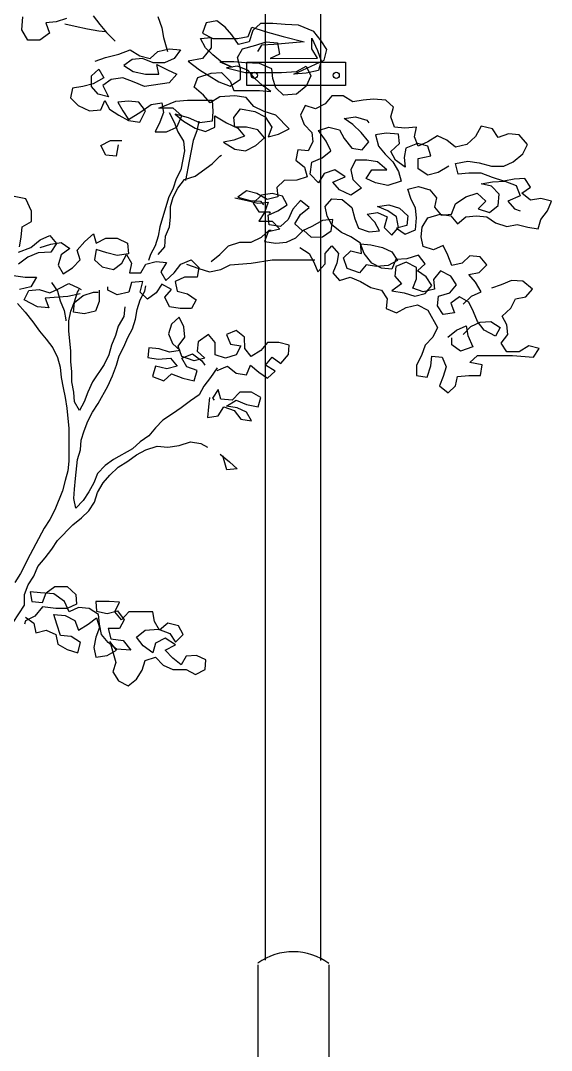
# Model space of a CAD drawing. Header units: inches. Extents: x 295786 to 300745, y 68261 to 70432.
# Drawn here: x 296346.9 to 296381, y 70257.5 to 70323.5 of the extents above; entities that cross this region are included whole.
import ezdxf

# ---------------------------------------------------------------- set-up
doc = ezdxf.new("R2010")
doc.units = ezdxf.units.IN
doc.header["$MEASUREMENT"] = 0
for name, color, linetype in [('new line', 2, 'Continuous'), ('POLE', 3, 'Continuous'), ('Tree', 102, 'Continuous')]:
    doc.layers.add(name, color=color, linetype=linetype)

# ---------------------------------------------------------------- blocks, each defined once
blk = doc.blocks.new('SINGLE POST')
at = {"layer": 'POLE', "color": 9}
for p, q in [((118122.677, 38147.414, 6.686), (118122.677, 38225.147, 6.686)), ((118126.218, 38147.405, 6.686), (118126.218, 38225.138, 6.686)), ((118122.677, 38162.408, 6.686), (118122.683, 38162.408, 6.686)), ((118126.176, 38162.408, 6.686), (118126.218, 38162.408, 6.686)), ((118122.184, 38147.251), (118122.206, 38147.251)), ((118126.727, 38147.251), (118126.751, 38147.251)), ((118122.178, 38147.124, 6.686), (118122.178, 38084.906, 6.686)), ((118126.746, 38147.124, 6.686), (118126.746, 38084.906, 6.686))]:
    blk.add_line(p, q, dxfattribs=at)
at = {"layer": 'POLE', "color": 9, "elevation": 6.686}
blk.add_lwpolyline([(118121.483, 38205.049), (118127.817, 38205.049), (118127.817, 38203.543), (118121.483, 38203.543)], close=True, dxfattribs=at)
at = {"layer": 'POLE', "color": 9}
for centre in [(118121.962, 38204.2, 6.686), (118127.215, 38204.2, 6.686)]:
    blk.add_circle(centre, 0.197, dxfattribs=at)
blk.add_arc((118124.445, 38144.106), 3.86, 53.31208, 125.85781, dxfattribs=at)
blk = doc.blocks.new('T2')
at = {"layer": 'Tree'}
for p, q in [((-30.06, 232.45), (-30.5, 231.16)), ((-22.7, 232.54), (-23.46, 231.55)), ((-14.58, 230.94), (-14.68, 232.43)), ((-47.83, 230.77), (-46.09, 231.47)), ((-46.09, 231.47), (-44.58, 231.57)), ((-44.58, 231.57), (-43.17, 231.66)), ((-43.17, 231.66), (-41.76, 231.66)), ((-40.78, 231.26), (-42.3, 230.77)), ((-41.76, 231.66), (-40.89, 230.87)), ((-40.35, 230.17), (-40.78, 231.26)), ((-38.51, 230.37), (-37.75, 231.26)), ((-37.75, 231.26), (-36.78, 231.96)), ((-36.78, 231.96), (-35.59, 231.76)), ((-35.59, 231.76), (-35.15, 230.56)), ((-30.5, 231.16), (-30.71, 230.06)), ((-23.46, 231.55), (-24.22, 230.65)), ((-20.64, 231.35), (-22.05, 231.05)), ((-19.45, 231.64), (-20.64, 231.35)), ((-19.66, 232.24), (-18.47, 231.84)), ((-18.47, 231.84), (-17.28, 231.74)), ((-17.28, 231.74), (-17.72, 230.55)), ((-48.69, 229.68), (-47.83, 230.77)), ((-47.61, 229.98), (-48.26, 228.59)), ((-47.61, 228.79), (-47.61, 229.98)), ((-44.36, 230.18), (-46.74, 229.58)), ((-42.3, 230.77), (-44.36, 230.18)), ((-40.89, 230.87), (-40.46, 229.58)), ((-39.16, 229.97), (-40.35, 230.17)), ((-39.27, 229.28), (-38.51, 230.37)), ((-36.35, 229.97), (-39.16, 229.97)), ((-35.15, 230.56), (-36.35, 229.97)), ((-34.94, 229.97), (-36.13, 230.07)), ((-36.13, 230.07), (-36.13, 228.88)), ((-35.48, 228.88), (-34.94, 229.97)), ((-30.71, 230.06), (-31.15, 228.48)), ((-24.22, 230.65), (-25.08, 229.76)), ((-23.35, 230.85), (-24.11, 230.75)), ((-22.05, 231.05), (-23.35, 230.85)), ((-17.72, 230.55), (-16.63, 229.75)), ((-15.23, 229.75), (-14.58, 230.94)), ((-49.34, 228.69), (-48.69, 229.68)), ((-48.26, 227.7), (-47.61, 228.79)), ((-46.74, 229.58), (-44.58, 229.38)), ((-44.58, 229.38), (-43.28, 229.28)), ((-43.71, 229.48), (-43.93, 228.19)), ((-42.41, 229.58), (-43.71, 229.48)), ((-43.28, 229.28), (-41.87, 229.18)), ((-41.22, 229.18), (-42.41, 229.58)), ((-41.87, 229.18), (-41.44, 228.48)), ((-39.7, 228.78), (-41.22, 229.18)), ((-40.46, 229.58), (-39.27, 229.28)), ((-39.16, 227.79), (-39.7, 228.78)), ((-36.35, 228.08), (-35.48, 228.88)), ((-36.13, 228.88), (-35.16, 227.69)), ((-31.37, 228.77), (-32.66, 228.68)), ((-30.07, 228.48), (-31.37, 228.77)), ((-25.08, 229.76), (-25.19, 229.66)), ((-16.63, 229.75), (-15.23, 229.75)), ((-49.02, 227.5), (-49.34, 228.69)), ((-48.26, 228.59), (-48.69, 227.4)), ((-42.85, 227.69), (-48.26, 227.7)), ((-43.93, 228.19), (-42.85, 227.69)), ((-39.49, 226.5), (-39.16, 227.79)), ((-37.43, 227.19), (-36.35, 228.08)), ((-35.16, 227.69), (-33.53, 227.39)), ((-32.66, 228.68), (-31.91, 227.68)), ((-31.91, 227.68), (-30.83, 227.19)), ((-29.2, 227.68), (-30.07, 228.48)), ((-29.53, 227.18), (-28.33, 227.68)), ((-28.01, 227.98), (-29.2, 227.68)), ((-28.33, 227.68), (-27.14, 227.58)), ((-26.92, 228.67), (-28.01, 227.98)), ((-25.63, 228.17), (-26.92, 228.67)), ((-24.11, 227.78), (-25.63, 228.17)), ((-22.92, 227.38), (-24.11, 227.78)), ((-45.56, 225.91), (-49.02, 227.5)), ((-48.69, 227.4), (-48.37, 226.31)), ((-46.96, 226.8), (-47.51, 225.71)), ((-45.88, 226.21), (-46.96, 226.8)), ((-43.17, 225.41), (-43.06, 226.5)), ((-43.06, 226.5), (-41.66, 227.1)), ((-41.66, 227.1), (-40.03, 227.19)), ((-40.36, 226.3), (-39.16, 226.8)), ((-40.03, 227.19), (-38.73, 227.29)), ((-37.87, 226.6), (-40.03, 226.1)), ((-39.49, 225.31), (-39.49, 226.5)), ((-39.16, 226.8), (-37.87, 226.6)), ((-38.73, 227.29), (-37.11, 227.29)), ((-37.11, 227.29), (-38.52, 226.7)), ((-38.52, 226.7), (-37.43, 227.19)), ((-33.53, 227.39), (-34.83, 226.39)), ((-29.96, 226.99), (-31.15, 226.39)), ((-30.83, 227.19), (-29.53, 227.18)), ((-30.18, 225.89), (-29.96, 226.99)), ((-26.17, 226.88), (-27.25, 226.19)), ((-27.14, 227.58), (-26.17, 226.88)), ((-23.35, 226.48), (-23.9, 225.49)), ((-22.49, 225.69), (-23.35, 226.48)), ((-48.37, 226.31), (-46.96, 226.01)), ((-47.51, 225.71), (-46.96, 224.52)), ((-46.96, 226.01), (-45.56, 225.91)), ((-44.15, 226.1), (-45.88, 226.21)), ((-40.03, 226.1), (-44.15, 226.1)), ((-43.5, 224.32), (-43.17, 225.41)), ((-41.98, 224.61), (-41.12, 225.41)), ((-41.12, 225.41), (-40.36, 226.3)), ((-38.3, 224.51), (-39.49, 225.31)), ((-37.32, 226.1), (-38.3, 225.11)), ((-36.13, 226), (-37.32, 226.1)), ((-34.83, 226.39), (-37, 225.01)), ((-34.62, 225.5), (-36.13, 226)), ((-34.19, 224.41), (-34.62, 225.5)), ((-31.15, 226.39), (-32.23, 225.9)), ((-32.23, 225.9), (-31.37, 224.9)), ((-28.66, 225.89), (-30.18, 225.89)), ((-27.25, 226.19), (-28.66, 225.89)), ((-27.36, 225), (-26.06, 225.49)), ((-26.06, 225.49), (-24.76, 225.29)), ((-24.76, 225.29), (-23.79, 224.6)), ((-23.9, 225.49), (-22.7, 224.8)), ((-22.49, 224.5), (-22.49, 225.69)), ((-46.96, 224.52), (-45.88, 223.62)), ((-44.37, 223.52), (-43.5, 224.32)), ((-42.96, 223.92), (-41.98, 224.61)), ((-38.3, 225.11), (-38.73, 224.02)), ((-37, 225.01), (-38.3, 224.51)), ((-35.27, 223.52), (-34.19, 224.41)), ((-31.37, 224.9), (-28.55, 224.5)), ((-28.55, 224.5), (-27.36, 225)), ((-23.79, 224.6), (-24.44, 223.31)), ((-23.25, 223.61), (-22.49, 224.5)), ((-22.7, 224.8), (-21.51, 224.5)), ((-21.51, 224.5), (-20.32, 224.3)), ((-20.32, 224.3), (-20.11, 223.21)), ((-56.93, 222.14), (-56.06, 222.94)), ((-56.06, 222.94), (-54.66, 223.04)), ((-54.66, 223.04), (-53.46, 222.94)), ((-53.46, 222.94), (-52.27, 222.74)), ((-52.27, 222.74), (-51.19, 223.43)), ((-51.19, 223.43), (-49.89, 223.43)), ((-49.89, 223.43), (-49.13, 222.53)), ((-45.88, 223.62), (-44.37, 223.52)), ((-41.66, 224.02), (-42.96, 223.92)), ((-38.73, 224.02), (-41.66, 224.02)), ((-41.01, 222.23), (-40.14, 223.22)), ((-40.14, 223.22), (-38.84, 223.42)), ((-38.84, 223.42), (-37.11, 223.32)), ((-37.11, 223.32), (-36.03, 222.62)), ((-36.24, 222.92), (-36.35, 221.63)), ((-33.43, 222.92), (-36.24, 222.92)), ((-36.03, 222.62), (-35.27, 223.52)), ((-32.13, 222.82), (-33.43, 222.92)), ((-24.01, 222.91), (-24.55, 221.92)), ((-24.44, 223.31), (-23.25, 223.61)), ((-23.57, 221.82), (-24.01, 222.91)), ((-20.11, 223.21), (-20.97, 222.31)), ((-56.61, 221.05), (-56.93, 222.14)), ((-49.13, 222.53), (-48.05, 221.94)), ((-48.05, 221.94), (-46.86, 222.33)), ((-46.86, 222.33), (-46.32, 221.24)), ((-42.2, 221.64), (-41.01, 222.23)), ((-39.49, 221.93), (-41.12, 221.63)), ((-38.74, 220.94), (-39.49, 221.93)), ((-32.78, 221.13), (-31.81, 222.02)), ((-30.18, 222.02), (-32.13, 222.82)), ((-31.81, 222.02), (-30.18, 222.02)), ((-30.5, 222.62), (-30.72, 221.53)), ((-29.31, 222.42), (-30.5, 222.62)), ((-28.12, 221.62), (-29.31, 222.42)), ((-28.66, 221.72), (-27.91, 222.72)), ((-27.91, 222.72), (-26.71, 222.81)), ((-26.71, 222.81), (-25.52, 222.71)), ((-25.52, 222.71), (-26.07, 221.72)), ((-24.55, 221.92), (-25.63, 221.22)), ((-22.27, 221.72), (-23.57, 221.82)), ((-20.97, 222.31), (-22.27, 221.72)), ((-57.04, 219.86), (-56.61, 221.05)), ((-53.9, 220.65), (-54.12, 220.35)), ((-52.6, 221.05), (-53.9, 220.65)), ((-51.3, 220.85), (-52.6, 221.05)), ((-52.28, 220.15), (-51.3, 220.85)), ((-46.32, 221.24), (-46.75, 220.15)), ((-45.02, 219.65), (-43.5, 221.24)), ((-43.5, 221.24), (-42.2, 221.64)), ((-42.31, 221.04), (-43.07, 219.85)), ((-41.12, 221.63), (-42.31, 221.04)), ((-38.85, 219.85), (-38.74, 220.94)), ((-36.57, 221.13), (-37.87, 220.34)), ((-36.57, 219.84), (-36.57, 221.13)), ((-36.35, 221.63), (-36.25, 220.54)), ((-34.84, 220.34), (-33.54, 220.93)), ((-33.54, 220.93), (-32.02, 221.33)), ((-32.02, 221.33), (-33, 220.54)), ((-32.24, 219.84), (-32.78, 221.13)), ((-31.37, 221.53), (-31.91, 220.44)), ((-30.72, 221.53), (-30.29, 220.43)), ((-28.02, 220.43), (-28.66, 221.72)), ((-26.72, 220.73), (-28.12, 221.62)), ((-26.72, 220.63), (-28.02, 220.43)), ((-26.07, 221.72), (-26.72, 220.73)), ((-25.63, 221.22), (-26.72, 220.63)), ((-68.85, 218.68), (-68.2, 219.67)), ((-68.2, 219.67), (-66.9, 219.97)), ((-66.9, 219.97), (-66.25, 218.78)), ((-59.32, 218.77), (-59.53, 219.86)), ((-59.53, 219.86), (-58.23, 219.76)), ((-58.23, 219.76), (-57.04, 219.86)), ((-53.25, 219.26), (-52.28, 220.15)), ((-50.76, 219.56), (-51.3, 218.57)), ((-49.57, 219.85), (-50.76, 219.56)), ((-48.38, 219.46), (-49.57, 219.85)), ((-49.25, 218.27), (-48.38, 219.46)), ((-46.75, 220.15), (-47.62, 219.26)), ((-43.83, 219.06), (-45.02, 219.65)), ((-43.07, 219.85), (-42.64, 218.76)), ((-42.21, 218.66), (-41.45, 219.55)), ((-41.45, 219.55), (-40.15, 219.85)), ((-40.15, 219.85), (-38.85, 219.85)), ((-39.17, 219.75), (-39.93, 218.85)), ((-37.87, 220.34), (-39.17, 219.75)), ((-35.49, 219.35), (-36.57, 219.84)), ((-36.25, 220.54), (-34.84, 220.34)), ((-34.3, 219.74), (-35.49, 219.35)), ((-34.73, 220.54), (-34.52, 219.44)), ((-34.52, 219.44), (-34.08, 218.35)), ((-33, 220.54), (-34.3, 219.74)), ((-31.91, 220.44), (-32.35, 219.34)), ((-31.05, 219.34), (-32.24, 219.84)), ((-30.29, 220.43), (-29.75, 219.34)), ((-72.21, 217.89), (-71.23, 218.98)), ((-71.23, 218.98), (-70.04, 219.08)), ((-70.04, 219.08), (-68.85, 218.68)), ((-66.25, 218.78), (-65.27, 217.88)), ((-63.98, 217.58), (-63, 218.38)), ((-63, 218.38), (-61.92, 218.87)), ((-61.92, 218.87), (-60.83, 218.18)), ((-59.75, 217.68), (-59.32, 218.77)), ((-57.59, 217.98), (-57.48, 219.07)), ((-57.48, 219.07), (-56.07, 219.17)), ((-56.07, 219.17), (-54.88, 218.97)), ((-54.88, 218.97), (-55.2, 217.68)), ((-54.12, 218.17), (-53.25, 219.26)), ((-51.3, 218.57), (-52.17, 217.47)), ((-49.79, 217.17), (-49.25, 218.27)), ((-47.62, 219.26), (-47.73, 218.17)), ((-42.64, 218.76), (-43.83, 219.06)), ((-41.23, 217.76), (-42.21, 218.66)), ((-39.93, 218.85), (-38.74, 218.36)), ((-38.74, 218.36), (-37.55, 218.16)), ((-34.08, 218.35), (-33.65, 215.97)), ((-33, 218.25), (-33.11, 217.16)), ((-32.35, 219.34), (-33, 218.25)), ((-29.75, 219.34), (-31.05, 219.34)), ((-24.66, 218.34), (-25.96, 218.35)), ((-23.58, 217.75), (-24.66, 218.34)), ((-71.67, 216.8), (-72.21, 217.89)), ((-65.27, 217.88), (-63.98, 217.58)), ((-61.16, 216.59), (-60.83, 217.68)), ((-60.83, 218.18), (-59.75, 217.68)), ((-60.83, 217.68), (-59.64, 217.98)), ((-59.64, 217.98), (-58.34, 217.48)), ((-58.34, 217.48), (-58.13, 216.39)), ((-56.61, 217.08), (-57.59, 217.98)), ((-57.15, 216.09), (-56.61, 217.08)), ((-55.2, 217.68), (-55.96, 216.78)), ((-53.36, 217.28), (-54.12, 218.17)), ((-52.17, 217.47), (-53.36, 217.28)), ((-48.81, 216.38), (-49.79, 217.17)), ((-47.73, 218.17), (-47.19, 217.17)), ((-47.19, 217.17), (-46, 217.27)), ((-46, 217.27), (-45.78, 216.08)), ((-40.04, 217.17), (-41.23, 217.76)), ((-38.85, 217.36), (-40.04, 217.17)), ((-37.55, 218.16), (-38.85, 217.36)), ((-33.11, 217.16), (-32.68, 214.98)), ((-25.53, 217.85), (-25.31, 216.56)), ((-24.12, 216.66), (-23.58, 217.75)), ((-70.58, 215.9), (-71.67, 216.8)), ((-69.5, 215.4), (-70.58, 215.9)), ((-65.38, 216), (-66.68, 215.8)), ((-63.98, 215.7), (-65.38, 216)), ((-59.75, 216.29), (-61.16, 216.59)), ((-59.75, 215.1), (-59.75, 216.29)), ((-58.13, 216.39), (-58.24, 215.3)), ((-58.24, 215.3), (-57.15, 216.09)), ((-56.83, 215.89), (-57.48, 214.8)), ((-55.96, 216.78), (-56.83, 215.89)), ((-56.18, 215), (-55.1, 215.89)), ((-55.1, 215.89), (-53.9, 216.09)), ((-53.9, 216.09), (-52.61, 216.08)), ((-52.61, 216.08), (-52.06, 214.99)), ((-47.62, 215.88), (-48.81, 216.38)), ((-47.41, 214.49), (-47.62, 215.88)), ((-45.78, 216.08), (-46.76, 215.29)), ((-37.12, 216.57), (-37.33, 216.67)), ((-36.25, 215.67), (-37.12, 216.57)), ((-33.65, 215.97), (-33.22, 213.79)), ((-25.31, 216.56), (-24.12, 216.66)), ((-68.09, 215.4), (-69.5, 215.4)), ((-66.68, 215.8), (-68.09, 215.4)), ((-64.3, 214.51), (-63.98, 215.7)), ((-63.22, 215.4), (-62.03, 214.7)), ((-62.03, 214.7), (-60.84, 214.4)), ((-60.84, 214.4), (-59.75, 215.1)), ((-57.48, 214.8), (-57.81, 213.71)), ((-54.45, 214.99), (-56.18, 215)), ((-53.8, 214), (-54.45, 214.99)), ((-52.06, 214.99), (-52.28, 213.9)), ((-51.42, 214.2), (-50.22, 214.99)), ((-50.22, 214.99), (-49.03, 214.59)), ((-46.76, 215.29), (-47.08, 214.19)), ((-34.3, 214.28), (-36.25, 215.67)), ((-32.68, 214.98), (-32.14, 213.98)), ((-72.54, 213.02), (-71.89, 214.02)), ((-71.89, 214.02), (-70.69, 213.92)), ((-69.61, 213.72), (-70.91, 213.22)), ((-70.69, 213.92), (-69.5, 213.72)), ((-68.2, 213.62), (-69.61, 213.72)), ((-69.5, 213.72), (-68.2, 214.11)), ((-68.2, 214.11), (-66.9, 214.61)), ((-66.9, 213.42), (-68.2, 213.62)), ((-66.9, 214.61), (-65.49, 214.61)), ((-65.49, 214.61), (-64.3, 214.51)), ((-57.81, 213.71), (-56.29, 213.21)), ((-54.88, 213.51), (-53.8, 214)), ((-52.28, 213.9), (-53.26, 212.91)), ((-50.01, 213.6), (-51.42, 214.2)), ((-50.77, 212.71), (-50.01, 213.6)), ((-49.03, 214.59), (-48.38, 213.5)), ((-48.38, 213.5), (-47.41, 214.49)), ((-47.08, 214.19), (-45.89, 213.8)), ((-45.89, 213.8), (-44.48, 213.79)), ((-44.48, 213.79), (-43.62, 213)), ((-33.11, 213.88), (-34.3, 214.28)), ((-32.36, 212.89), (-33.11, 213.88)), ((-32.14, 213.98), (-31.81, 212.89)), ((-71.56, 212.33), (-72.54, 213.02)), ((-70.91, 213.22), (-71.35, 212.03)), ((-68.96, 212.23), (-68.1, 213.12)), ((-68.1, 213.12), (-66.9, 213.42)), ((-61.06, 212.72), (-61.82, 211.82)), ((-59.76, 213.11), (-61.06, 212.72)), ((-58.56, 212.81), (-59.76, 213.11)), ((-58.89, 211.72), (-58.56, 212.81)), ((-56.29, 213.21), (-54.88, 213.51)), ((-53.26, 212.91), (-52.07, 212.11)), ((-52.07, 212.11), (-50.77, 212.71)), ((-43.62, 213), (-43.73, 211.91)), ((-41.35, 212.3), (-40.15, 212.6)), ((-40.15, 212.6), (-39.18, 211.9)), ((-31.82, 211.9), (-32.36, 212.89)), ((-31.81, 212.89), (-31.27, 211.8)), ((-74.92, 211.44), (-73.73, 211.73)), ((-74.49, 210.34), (-74.92, 211.44)), ((-73.73, 211.73), (-72.54, 211.53)), ((-72.54, 211.53), (-71.56, 212.33)), ((-71.35, 212.03), (-69.94, 211.43)), ((-69.94, 211.43), (-70.7, 210.54)), ((-68.86, 210.94), (-68.96, 212.23)), ((-66.47, 212.32), (-67.45, 211.43)), ((-67.45, 211.43), (-66.58, 210.54)), ((-65.17, 211.93), (-66.47, 212.32)), ((-63.98, 211.13), (-65.17, 211.93)), ((-61.82, 211.82), (-61.6, 210.73)), ((-59.43, 210.63), (-58.89, 211.72)), ((-51.09, 211.62), (-52.18, 210.72)), ((-49.9, 211.71), (-51.09, 211.62)), ((-49.14, 210.82), (-49.9, 211.71)), ((-47.3, 210.72), (-46.33, 211.51)), ((-46.33, 211.51), (-45.46, 210.52)), ((-44.81, 211.01), (-44.27, 212.01)), ((-44.27, 212.01), (-43.08, 212.3)), ((-43.73, 211.91), (-42.54, 211.61)), ((-43.08, 212.3), (-41.89, 212.1)), ((-41.45, 211.21), (-42.65, 211.31)), ((-42.65, 211.31), (-42.21, 210.12)), ((-42.54, 211.61), (-41.35, 212.3)), ((-41.78, 211.41), (-42.1, 211.01)), ((-41.89, 212.1), (-40.91, 211.21)), ((-40.59, 211.51), (-41.78, 211.41)), ((-40.91, 211.21), (-41.56, 210.22)), ((-40.26, 211.51), (-41.45, 211.21)), ((-39.18, 211.9), (-40.59, 211.51)), ((-38.85, 211.8), (-40.26, 211.51)), ((-31.49, 210.81), (-31.82, 211.9)), ((-31.27, 211.8), (-30.3, 208.52)), ((-15.68, 210.3), (-15.03, 211.68)), ((-15.03, 211.68), (-13.51, 211.98)), ((-73.73, 209.35), (-74.49, 210.34)), ((-70.7, 210.54), (-71.35, 210.34)), ((-67.88, 210.14), (-68.86, 210.94)), ((-66.58, 210.54), (-67.88, 210.14)), ((-63.55, 209.94), (-63.98, 211.13)), ((-61.6, 210.73), (-62.36, 209.84)), ((-59.54, 209.54), (-59.43, 210.63)), ((-57.59, 210.63), (-58.57, 209.74)), ((-56.4, 211.02), (-57.59, 210.63)), ((-57.27, 209.64), (-56.29, 210.33)), ((-55.1, 210.83), (-56.4, 211.02)), ((-56.29, 210.33), (-55.1, 210.83)), ((-55.1, 210.13), (-56.19, 209.63)), ((-53.91, 209.93), (-55.1, 210.13)), ((-52.18, 210.72), (-52.5, 209.43)), ((-49.36, 209.73), (-49.14, 210.82)), ((-46.33, 209.92), (-47.3, 210.72)), ((-45.46, 210.52), (-44.92, 209.33)), ((-43.73, 210.32), (-44.81, 211.01)), ((-42.65, 209.82), (-43.73, 210.32)), ((-41.56, 210.22), (-42.86, 210.22)), ((-42.86, 210.22), (-42.76, 210.02)), ((-42.21, 210.12), (-41.57, 209.13)), ((-31.49, 209.61), (-31.49, 210.81)), ((-15.68, 209.1), (-15.68, 210.3)), ((-73.41, 208.26), (-73.73, 209.35)), ((-68.53, 208.95), (-69.83, 208.55)), ((-67.56, 209.64), (-68.53, 208.95)), ((-66.37, 209.74), (-67.56, 209.64)), ((-65.17, 209.64), (-66.37, 209.74)), ((-64.2, 208.85), (-65.17, 209.64)), ((-63.44, 209.74), (-64.2, 208.85)), ((-62.36, 209.84), (-63.55, 209.94)), ((-62.25, 209.94), (-63.44, 209.74)), ((-60.84, 209.54), (-62.25, 209.94)), ((-60.19, 208.45), (-60.84, 209.54)), ((-59.44, 208.15), (-59.54, 209.54)), ((-58.57, 209.74), (-58.46, 208.64)), ((-57.49, 208.44), (-57.27, 209.64)), ((-56.19, 209.63), (-55.86, 208.44)), ((-55.32, 208.05), (-54.78, 209.04)), ((-54.78, 209.04), (-53.91, 209.93)), ((-52.5, 209.43), (-52.94, 208.34)), ((-49.8, 208.04), (-50.01, 209.33)), ((-50.01, 209.33), (-48.82, 209.23)), ((-49.9, 208.74), (-49.36, 209.73)), ((-48.82, 209.23), (-47.63, 208.54)), ((-46.55, 208.04), (-45.68, 208.83)), ((-45.68, 208.83), (-46.33, 209.92)), ((-44.92, 209.33), (-44.06, 208.53)), ((-43.08, 209.13), (-43.95, 208.23)), ((-41.57, 209.13), (-43.08, 209.13)), ((-42.76, 208.73), (-42.65, 209.82)), ((-31.39, 208.52), (-31.49, 209.61)), ((-14.6, 208.51), (-15.68, 209.1)), ((-72.22, 208.46), (-73.41, 208.26)), ((-71.02, 208.75), (-72.22, 208.46)), ((-69.83, 208.55), (-71.02, 208.75)), ((-60.09, 207.35), (-60.19, 208.45)), ((-58.25, 207.65), (-59.44, 208.15)), ((-58.46, 208.64), (-57.27, 208.34)), ((-57.27, 208.34), (-58.25, 207.65)), ((-56.73, 207.55), (-57.49, 208.44)), ((-55.86, 208.44), (-56.73, 207.55)), ((-54.13, 207.95), (-55.32, 208.05)), ((-52.94, 208.34), (-54.13, 207.95)), ((-52.07, 207.35), (-50.99, 207.84)), ((-50.99, 207.84), (-49.9, 208.74)), ((-48.82, 207.35), (-49.8, 208.04)), ((-47.63, 208.54), (-46.55, 208.04)), ((-46.66, 208.14), (-47.52, 207.34)), ((-45.79, 207.24), (-46.66, 208.14)), ((-44.06, 208.53), (-42.76, 208.73)), ((-43.95, 208.23), (-42.65, 207.94)), ((-42.76, 208.13), (-42.97, 208.13)), ((-41.89, 207.34), (-42.76, 208.13)), ((-42.65, 207.94), (-42.22, 206.84)), ((-30.95, 207.43), (-31.39, 208.52)), ((-30.3, 208.52), (-30.09, 207.43)), ((-22.72, 207.72), (-23.05, 206.63)), ((-21.75, 206.83), (-22.72, 207.72)), ((-14.49, 207.32), (-14.6, 208.51)), ((-60.3, 206.26), (-60.09, 207.35)), ((-53.16, 206.55), (-54.35, 206.46)), ((-53.59, 205.46), (-53.16, 206.55)), ((-53.27, 205.46), (-53.16, 206.65)), ((-53.16, 206.65), (-52.07, 207.35)), ((-47.52, 207.34), (-48.82, 207.35)), ((-44.71, 206.75), (-45.79, 207.24)), ((-43.52, 206.65), (-44.71, 206.75)), ((-42.22, 206.84), (-43.52, 206.65)), ((-40.7, 206.74), (-41.89, 207.34)), ((-39.4, 206.74), (-40.7, 206.74)), ((-38.1, 206.34), (-39.4, 206.74)), ((-30.85, 206.24), (-30.95, 207.43)), ((-30.09, 207.43), (-29.76, 206.34)), ((-26.62, 206.63), (-26.73, 205.44)), ((-25.43, 207.23), (-26.62, 206.63)), ((-24.13, 207.23), (-25.43, 207.23)), ((-23.05, 206.63), (-24.13, 207.23)), ((-20.88, 205.83), (-21.75, 206.83)), ((-19.04, 206.72), (-20.02, 206.03)), ((-17.85, 206.52), (-19.04, 206.72)), ((-17.74, 207.52), (-18.5, 206.62)), ((-18.5, 206.62), (-17.85, 205.63)), ((-16.66, 206.13), (-17.85, 206.52)), ((-16.66, 207.02), (-17.74, 207.52)), ((-15.58, 206.13), (-16.66, 207.02)), ((-14.28, 206.22), (-14.49, 207.32)), ((-63.12, 205.27), (-62.58, 206.36)), ((-62.58, 206.36), (-61.5, 205.87)), ((-61.5, 205.87), (-60.3, 206.26)), ((-56.73, 205.66), (-57.38, 204.67)), ((-55.65, 206.16), (-56.73, 205.66)), ((-54.35, 206.46), (-55.65, 206.16)), ((-54.46, 204.37), (-53.59, 205.46)), ((-52.07, 205.76), (-53.27, 205.46)), ((-51.21, 204.96), (-52.07, 205.76)), ((-49.91, 206.35), (-50.67, 205.46)), ((-50.67, 205.46), (-50.45, 204.37)), ((-49.15, 205.46), (-49.91, 206.35)), ((-49.15, 204.27), (-49.15, 205.46)), ((-47.31, 205.46), (-47.85, 204.47)), ((-46.23, 206.15), (-47.31, 205.46)), ((-37.13, 205.35), (-38.1, 206.34)), ((-36.15, 204.55), (-37.13, 205.35)), ((-30.09, 205.34), (-30.85, 206.24)), ((-29.76, 206.34), (-29.22, 205.34)), ((-29.22, 205.34), (-29.01, 204.65)), ((-26.51, 205.34), (-27.06, 204.35)), ((-26.73, 205.44), (-25.43, 205.24)), ((-25.97, 204.35), (-26.51, 205.34)), ((-25.43, 205.24), (-24.24, 205.54)), ((-24.24, 205.54), (-23.05, 205.93)), ((-23.05, 205.93), (-22.83, 204.74)), ((-21.21, 204.74), (-20.88, 205.83)), ((-20.02, 206.03), (-19.04, 205.33)), ((-19.04, 205.33), (-18.72, 204.14)), ((-17.85, 205.63), (-16.44, 205.53)), ((-16.44, 205.53), (-15.25, 205.03)), ((-14.17, 205.63), (-15.58, 206.13)), ((-67.56, 204.18), (-66.8, 205.08)), ((-66.7, 203.29), (-67.56, 204.18)), ((-66.8, 205.08), (-65.61, 205.18)), ((-65.61, 205.18), (-64.75, 204.38)), ((-64.75, 204.38), (-63.56, 204.08)), ((-63.56, 204.08), (-63.12, 205.27)), ((-60.52, 204.28), (-59.76, 205.27)), ((-59.66, 203.48), (-60.52, 204.28)), ((-59.76, 205.27), (-58.46, 204.87)), ((-59.55, 203.88), (-58.36, 204.47)), ((-58.46, 204.87), (-57.17, 204.77)), ((-58.36, 204.47), (-57.17, 203.98)), ((-57.38, 204.67), (-56.3, 204.08)), ((-57.17, 204.77), (-56.73, 203.68)), ((-55.54, 203.78), (-54.46, 204.37)), ((-55, 203.97), (-53.81, 204.17)), ((-53.81, 204.17), (-53.05, 203.28)), ((-51.64, 203.77), (-51.21, 204.96)), ((-50.45, 204.37), (-50.02, 203.28)), ((-48.29, 203.37), (-49.15, 204.27)), ((-47.85, 204.47), (-48.29, 203.37)), ((-43.09, 204.76), (-47.96, 204.76)), ((-40.7, 204.36), (-43.09, 204.76)), ((-38.32, 204.16), (-40.7, 204.36)), ((-37.24, 203.66), (-38.32, 204.16)), ((-33.88, 204.75), (-34.75, 203.86)), ((-33.34, 204.25), (-34.75, 203.76)), ((-32.69, 204.25), (-33.88, 204.75)), ((-31.93, 203.26), (-32.69, 204.25)), ((-29.87, 204.55), (-31.06, 204.45)), ((-31.06, 204.45), (-30.42, 203.36)), ((-28.68, 204.25), (-29.87, 204.55)), ((-28.14, 203.26), (-28.68, 204.25)), ((-27.06, 204.35), (-26.84, 203.26)), ((-25, 203.65), (-25.97, 204.35)), ((-22.83, 204.74), (-23.7, 203.95)), ((-20.34, 203.85), (-21.21, 204.74)), ((-18.72, 204.14), (-19.26, 203.15)), ((-15.25, 205.03), (-14.17, 204.24)), ((-65.51, 203.09), (-66.7, 203.29)), ((-66.27, 202.2), (-65.51, 203.09)), ((-63.45, 202.89), (-62.26, 203.48)), ((-62.26, 203.48), (-61.5, 202.49)), ((-60.63, 202.79), (-59.66, 203.48)), ((-59.55, 202.59), (-59.55, 203.88)), ((-57.17, 203.98), (-57.06, 202.88)), ((-56.73, 203.68), (-55.54, 203.78)), ((-56.3, 204.08), (-55, 203.97)), ((-53.05, 203.28), (-51.64, 203.77)), ((-50.02, 203.28), (-50.78, 202.38)), ((-35.94, 203.36), (-37.24, 203.66)), ((-34.75, 203.76), (-35.94, 203.36)), ((-34.75, 203.86), (-34.53, 202.77)), ((-30.96, 202.37), (-31.93, 203.26)), ((-30.42, 203.36), (-30.96, 202.37)), ((-26.84, 203.26), (-28.14, 203.26)), ((-23.7, 203.95), (-25, 203.65)), ((-19.26, 203.15), (-20.34, 203.85)), ((-72.76, 201.41), (-71.68, 202.3)), ((-71.68, 202.3), (-70.38, 202.4)), ((-70.38, 202.4), (-69.19, 201.9)), ((-69.19, 201.9), (-68.11, 201.5)), ((-66.92, 201.11), (-66.27, 202.2)), ((-64.1, 201.9), (-63.45, 202.89)), ((-63.34, 201), (-64.1, 201.9)), ((-61.5, 202.49), (-61.61, 201.4)), ((-61.28, 201.8), (-60.63, 202.79)), ((-60.53, 200.9), (-61.28, 201.8)), ((-59.12, 201.5), (-59.55, 202.59)), ((-57.06, 202.88), (-57.82, 201.99)), ((-57.82, 201.99), (-56.74, 201.2)), ((-53.16, 202.29), (-54.35, 201.59)), ((-51.97, 202.78), (-53.16, 202.29)), ((-50.78, 202.38), (-51.97, 202.78)), ((-34.53, 202.77), (-33.12, 202.77)), ((-33.12, 202.77), (-32.04, 202.27)), ((-32.04, 202.27), (-32.26, 201.18)), ((-31.61, 201.37), (-30.53, 201.97)), ((-30.53, 201.97), (-29.88, 200.98)), ((-28.04, 201.07), (-28.36, 202.26)), ((-28.36, 202.26), (-27.06, 202.16)), ((-27.06, 202.16), (-26.74, 201.07)), ((-19.91, 202.06), (-21, 201.56)), ((-18.83, 201.46), (-19.91, 202.06)), ((-17.96, 202.16), (-18.61, 201.16)), ((-14.93, 202.75), (-16.23, 202.75)), ((-16.23, 202.75), (-15.58, 201.66)), ((-13.63, 202.95), (-14.93, 202.75)), ((-72.01, 200.51), (-72.76, 201.41)), ((-65.83, 200.61), (-66.92, 201.11)), ((-62.04, 200.61), (-63.34, 201)), ((-61.61, 201.4), (-60.31, 201.1)), ((-59.34, 200.6), (-60.53, 200.9)), ((-60.31, 201.1), (-59.12, 201.5)), ((-58.14, 201), (-59.34, 200.6)), ((-56.74, 201.2), (-58.14, 201)), ((-55.54, 201.29), (-56.19, 200.3)), ((-54.35, 201.59), (-55.54, 201.29)), ((-33.45, 200.88), (-34.43, 200.19)), ((-32.26, 201.18), (-33.45, 200.88)), ((-30.85, 200.48), (-31.61, 201.37)), ((-29.88, 200.98), (-28.9, 200.28)), ((-28.9, 200.28), (-28.04, 201.07)), ((-28.58, 201.17), (-28.68, 201.77)), ((-28.04, 200.18), (-28.58, 201.17)), ((-26.74, 201.07), (-25.44, 200.77)), ((-25.44, 200.77), (-24.35, 201.27)), ((-24.35, 201.27), (-24.35, 201.67)), ((-23.38, 201.27), (-23.38, 199.98)), ((-22.73, 201.07), (-23.27, 201.07)), ((-21.54, 200.67), (-22.73, 201.07)), ((-20.56, 199.88), (-21.54, 200.67)), ((-21, 201.56), (-21.32, 201.37)), ((-21.21, 200.87), (-19.8, 200.57)), ((-20.89, 201.07), (-21.1, 201.37)), ((-20.56, 199.97), (-20.89, 201.07)), ((-18.61, 201.16), (-18.94, 200.07)), ((-17.75, 200.97), (-18.83, 201.46)), ((-16.55, 201.36), (-17.75, 200.97)), ((-15.36, 201.26), (-16.55, 201.36)), ((-15.58, 201.66), (-14.28, 201.36)), ((-14.82, 200.17), (-15.36, 201.26)), ((-70.82, 200.31), (-72.01, 200.51)), ((-70.28, 199.22), (-70.82, 200.31)), ((-66.05, 198.82), (-65.51, 199.91)), ((-64.86, 199.71), (-65.83, 200.61)), ((-65.51, 199.91), (-64.43, 200.51)), ((-64.43, 200.51), (-63.45, 199.81)), ((-63.45, 199.81), (-63.89, 198.72)), ((-62.59, 198.52), (-61.94, 199.51)), ((-61.94, 199.51), (-62.04, 200.61)), ((-59.66, 199.61), (-60.85, 199.02)), ((-58.36, 199.31), (-59.66, 199.61)), ((-56.19, 200.3), (-56.09, 199.21)), ((-34.43, 200.19), (-33.89, 199.19)), ((-31.39, 199.39), (-30.85, 200.48)), ((-27.71, 199.09), (-28.04, 200.18)), ((-23.38, 199.98), (-22.95, 198.88)), ((-20.13, 198.88), (-20.56, 199.97)), ((-20.46, 198.78), (-20.56, 199.88)), ((-19.8, 200.57), (-17.21, 200.37)), ((-18.94, 200.07), (-19.37, 198.98)), ((-17.21, 200.37), (-17.64, 199.28)), ((-16.34, 199.38), (-14.82, 200.17)), ((-14.07, 199.77), (-14.93, 198.78)), ((-69.3, 198.33), (-70.28, 199.22)), ((-69.84, 197.34), (-69.3, 198.33)), ((-66.49, 197.73), (-66.05, 198.82)), ((-63.89, 198.72), (-62.59, 198.52)), ((-60.85, 199.02), (-61.94, 197.03)), ((-57.28, 198.72), (-58.36, 199.31)), ((-56.09, 199.21), (-57.28, 198.72)), ((-33.89, 199.19), (-32.59, 199.19)), ((-32.59, 199.19), (-31.39, 199.39)), ((-27.5, 198), (-27.71, 199.09)), ((-26.3, 199.38), (-26.2, 198.29)), ((-26.2, 198.29), (-25.55, 197.2)), ((-22.95, 198.88), (-21.65, 198.59)), ((-21.65, 198.59), (-20.46, 198.78)), ((-19.92, 197.79), (-20.13, 198.88)), ((-19.37, 198.98), (-19.59, 197.89)), ((-17.64, 199.28), (-16.34, 199.38)), ((-14.93, 198.78), (-15.8, 197.69)), ((-69.95, 196.24), (-69.84, 197.34)), ((-68, 197.73), (-69.09, 197.04)), ((-66.81, 197.63), (-68, 197.73)), ((-67.25, 196.74), (-66.49, 197.73)), ((-65.73, 197.13), (-66.81, 197.63)), ((-64.86, 196.24), (-65.73, 197.13)), ((-65.19, 197.23), (-65.4, 196.14)), ((-64.1, 196.74), (-65.19, 197.23)), ((-33.13, 195.92), (-33.02, 197.11)), ((-33.02, 197.11), (-32.48, 198.2)), ((-32.48, 198.2), (-31.61, 197.4)), ((-31.61, 197.4), (-31.29, 196.31)), ((-27.17, 196.9), (-27.5, 198)), ((-25.55, 197.2), (-25.22, 196.11)), ((-19.92, 196.6), (-19.92, 197.79)), ((-19.59, 197.89), (-19.59, 197.79)), ((-15.8, 197.69), (-16.56, 196.6)), ((-69.2, 195.25), (-69.95, 196.24)), ((-69.09, 197.04), (-68.55, 196.04)), ((-68.55, 196.04), (-67.25, 196.74)), ((-65.4, 196.14), (-65.95, 194.85)), ((-63.13, 195.94), (-64.1, 196.74)), ((-61.94, 197.03), (-61.4, 195.94)), ((-61.4, 195.94), (-60.53, 195.04)), ((-39.95, 195.92), (-38.98, 196.71)), ((-38.98, 196.71), (-37.9, 196.22)), ((-37.9, 196.22), (-38.33, 195.13)), ((-36.6, 195.32), (-35.84, 196.22)), ((-35.84, 196.22), (-34.65, 195.42)), ((-31.29, 196.31), (-31.72, 195.22)), ((-26.63, 195.91), (-27.17, 196.9)), ((-25.22, 196.11), (-24.79, 195.01)), ((-20.03, 195.51), (-19.92, 196.6)), ((-16.56, 196.6), (-17.32, 195.7)), ((-73.53, 194.66), (-72.34, 194.96)), ((-72.34, 194.96), (-71.25, 194.26)), ((-69.85, 194.26), (-69.2, 195.25)), ((-65.95, 194.85), (-64.54, 194.35)), ((-64.54, 194.35), (-63.56, 195.05)), ((-63.56, 195.05), (-63.56, 195.84)), ((-60.53, 195.04), (-60.1, 193.85)), ((-45.04, 195.03), (-43.85, 195.33)), ((-44.94, 193.94), (-45.04, 195.03)), ((-43.85, 195.33), (-42.55, 195.33)), ((-42.55, 195.33), (-41.8, 194.43)), ((-39.96, 194.63), (-39.95, 195.92)), ((-38.33, 195.13), (-39.52, 194.93)), ((-39.52, 194.93), (-38.98, 193.93)), ((-36.6, 193.93), (-36.6, 195.32)), ((-34.65, 195.42), (-34.54, 194.33)), ((-32.37, 194.92), (-33.13, 195.92)), ((-32.81, 193.73), (-32.37, 194.92)), ((-31.72, 195.22), (-32.59, 194.43)), ((-26.2, 194.82), (-26.63, 195.91)), ((-25.66, 193.82), (-26.2, 194.82)), ((-24.79, 195.01), (-24.47, 193.92)), ((-20.14, 194.32), (-20.03, 195.51)), ((-17.32, 195.7), (-18.08, 194.71)), ((-72.88, 193.66), (-73.53, 194.66)), ((-70.5, 193.86), (-72.88, 193.66)), ((-71.25, 194.26), (-69.85, 194.26)), ((-66.49, 193.86), (-70.5, 193.86)), ((-65.62, 193.06), (-66.49, 193.86)), ((-62.48, 193.66), (-62.92, 192.56)), ((-61.29, 193.75), (-62.48, 193.66)), ((-61.18, 192.66), (-61.29, 193.75)), ((-60.1, 193.85), (-59.56, 192.76)), ((-44.07, 192.95), (-44.94, 193.94)), ((-43.1, 193.64), (-44.07, 192.95)), ((-42.34, 192.75), (-43.1, 193.64)), ((-41.8, 194.43), (-40.71, 193.74)), ((-40.71, 193.74), (-39.96, 194.63)), ((-38.98, 193.93), (-37.79, 193.54)), ((-37.79, 193.54), (-36.6, 193.93)), ((-34.54, 194.33), (-35.41, 193.53)), ((-34, 194.03), (-35.08, 193.24)), ((-34.22, 193.24), (-32.81, 193.73)), ((-32.81, 193.53), (-34, 194.03)), ((-32.59, 194.43), (-31.4, 194.23)), ((-31.4, 194.23), (-30.21, 194.62)), ((-30.21, 194.62), (-29.02, 194.72)), ((-28.91, 193.63), (-30.1, 193.43)), ((-29.02, 194.72), (-28.91, 193.63)), ((-25.34, 192.73), (-25.66, 193.82)), ((-24.47, 193.92), (-23.93, 192.83)), ((-20.14, 193.12), (-20.14, 194.32)), ((-18.62, 193.62), (-18.95, 192.53)), ((-18.08, 194.71), (-18.62, 193.62)), ((-67.03, 192.77), (-65.62, 193.06)), ((-66.82, 191.58), (-67.03, 192.77)), ((-62.92, 192.56), (-62.59, 191.47)), ((-60.75, 191.37), (-61.18, 192.66)), ((-59.56, 192.76), (-59.56, 191.57)), ((-43.42, 192.05), (-42.34, 192.75)), ((-40.61, 192.74), (-41.58, 191.95)), ((-40.17, 191.65), (-40.61, 192.74)), ((-38.01, 192.64), (-38.98, 191.85)), ((-36.82, 192.15), (-38.01, 192.64)), ((-36.82, 192.44), (-36.06, 191.35)), ((-35.41, 193.53), (-34.22, 193.24)), ((-35.08, 193.24), (-35.41, 192.74)), ((-34.54, 192.14), (-33.35, 192.54)), ((-33.35, 192.54), (-32.81, 193.53)), ((-31.51, 193.53), (-32.27, 192.64)), ((-32.27, 192.64), (-31.08, 192.34)), ((-30.1, 193.43), (-31.51, 193.53)), ((-31.08, 192.34), (-29.78, 192.64)), ((-29.78, 192.64), (-29.45, 191.44)), ((-24.9, 191.54), (-25.34, 192.73)), ((-23.93, 192.83), (-22.63, 190.84)), ((-20.25, 192.03), (-20.14, 193.12)), ((-18.95, 192.53), (-19.06, 191.34)), ((-65.52, 191.57), (-66.82, 191.58)), ((-64.22, 191.47), (-65.52, 191.57)), ((-64, 190.38), (-64.22, 191.47)), ((-62.59, 191.47), (-62.16, 190.38)), ((-59.56, 191.57), (-60.75, 191.37)), ((-42.56, 191.26), (-43.42, 192.05)), ((-41.58, 191.95), (-42.56, 191.26)), ((-38.98, 191.85), (-40.17, 191.65)), ((-36.06, 191.35), (-35.3, 190.36)), ((-34.22, 190.95), (-34.54, 192.14)), ((-32.92, 191.25), (-34.22, 190.95)), ((-31.62, 191.74), (-32.92, 191.25)), ((-30.75, 190.95), (-31.62, 191.74)), ((-29.45, 191.44), (-30.75, 190.95)), ((-24.36, 190.35), (-24.9, 191.54)), ((-20.25, 190.84), (-20.25, 192.03)), ((-19.06, 191.34), (-19.27, 190.15)), ((-63.14, 189.59), (-64, 190.38)), ((-62.16, 190.38), (-63.14, 189.59)), ((-35.3, 190.36), (-34.76, 189.36)), ((-22.63, 190.84), (-22.09, 189.65)), ((-20.47, 189.65), (-20.25, 190.84)), ((-19.27, 190.15), (-19.49, 189.05)), ((-41.8, 189.07), (-40.72, 189.67)), ((-41.48, 187.98), (-41.8, 189.07)), ((-40.72, 189.67), (-39.42, 189.67)), ((-39.42, 189.67), (-38.55, 188.77)), ((-37.25, 188.87), (-36.93, 189.96)), ((-36.93, 189.96), (-36.28, 188.97)), ((-36.28, 188.97), (-36.5, 188.77)), ((-35.95, 189.07), (-35.85, 187.98)), ((-34.76, 189.36), (-33.79, 188.67)), ((-40.18, 188.28), (-41.48, 187.98)), ((-38.99, 188.77), (-40.18, 188.28)), ((-40.18, 187.38), (-39.1, 187.88)), ((-39.1, 187.88), (-37.9, 188.08)), ((-37.9, 188.08), (-38.99, 188.77)), ((-37.58, 187.98), (-38.77, 187.58)), ((-38.55, 188.77), (-37.25, 188.87)), ((-36.93, 186.98), (-37.58, 187.98)), ((-35.85, 187.98), (-35.74, 186.78)), ((-33.79, 188.67), (-32.71, 187.87)), ((-32.71, 187.87), (-31.73, 187.18)), ((-40.72, 186.39), (-40.18, 187.38)), ((-39.53, 186.59), (-40.72, 186.39)), ((-38.77, 187.58), (-39.53, 186.59)), ((-35.74, 186.78), (-36.93, 186.98)), ((-31.73, 187.18), (-30.65, 186.48)), ((-30.65, 186.48), (-29.78, 185.59)), ((-29.78, 185.59), (-29.03, 184.69)), ((-29.03, 184.69), (-28.05, 184)), ((-34.98, 183.8), (-35.74, 183.41)), ((-33.79, 184), (-34.98, 183.8)), ((-32.49, 183.6), (-33.79, 184)), ((-31.19, 183.4), (-32.49, 183.6)), ((-30, 183.5), (-31.19, 183.4)), ((-28.7, 183.1), (-30, 183.5)), ((-27.62, 182.51), (-28.7, 183.1)), ((-28.05, 184), (-27.19, 183.2)), ((-37.15, 182.62), (-38.24, 181.72)), ((-37.91, 180.83), (-37.48, 182.42)), ((-26.65, 181.81), (-27.62, 182.51)), ((-38.24, 181.72), (-39.1, 180.93)), ((-39.1, 180.93), (-37.91, 180.83)), ((-20.71, 166.62), (-20.81, 165.53)), ((-19.73, 167.51), (-20.71, 166.62)), ((-18.32, 167.51), (-19.73, 167.51)), ((-19.41, 165.82), (-18.21, 166.71)), ((-17.35, 166.81), (-18.32, 167.51)), ((-18.21, 166.71), (-16.7, 166.81)), ((-16.92, 165.72), (-17.35, 166.81)), ((-16.7, 166.81), (-15.51, 166.91)), ((-15.51, 166.91), (-15.72, 165.82)), ((-25.69, 165.73), (-24.5, 165.83)), ((-25.15, 164.64), (-25.69, 165.73)), ((-24.5, 165.83), (-22.98, 165.83)), ((-22.98, 165.83), (-23.09, 164.73)), ((-20.81, 165.53), (-19.73, 165.03)), ((-19.95, 164.63), (-19.41, 165.82)), ((-15.72, 165.82), (-16.92, 165.72)), ((-29.7, 163.55), (-29.48, 164.64)), ((-29.48, 164.64), (-26.77, 164.64)), ((-26.77, 164.64), (-25.91, 163.74)), ((-25.47, 164.74), (-26.23, 163.74)), ((-25.91, 163.74), (-25.15, 164.64)), ((-24.28, 164.44), (-25.47, 164.74)), ((-23.09, 164.73), (-24.28, 164.44)), ((-23.42, 163.24), (-23.31, 164.34)), ((-23.31, 164.34), (-22.22, 165.03)), ((-22.22, 165.03), (-21.03, 165.13)), ((-21.03, 165.13), (-19.95, 164.63)), ((-19.73, 165.03), (-18.43, 165.03)), ((-18.22, 164.33), (-19.52, 164.23)), ((-18.54, 163.24), (-18.22, 164.33)), ((-18.43, 165.03), (-16.92, 165.22)), ((-16.92, 165.22), (-16.05, 164.13)), ((-32.41, 163.05), (-31.21, 163.35)), ((-31.21, 163.35), (-30.24, 162.56)), ((-30.24, 162.56), (-29.7, 163.55)), ((-26.23, 163.74), (-25.69, 162.75)), ((-23.63, 162.05), (-23.42, 163.24)), ((-23.09, 163.94), (-23.42, 162.85)), ((-22.12, 163.24), (-23.09, 163.94)), ((-21.03, 162.55), (-22.12, 163.24)), ((-20.6, 163.64), (-21.03, 162.55)), ((-19.52, 164.23), (-20.6, 163.64)), ((-18.98, 161.95), (-18.54, 163.24)), ((-15.94, 163.34), (-16.16, 162.25)), ((-16.05, 164.13), (-14.97, 163.63)), ((-14.97, 164.03), (-15.94, 163.34)), ((-14.97, 163.63), (-14.86, 163.24)), ((-32.95, 162.06), (-32.41, 163.05)), ((-32.08, 161.17), (-32.95, 162.06)), ((-31.43, 162.16), (-32.08, 161.17)), ((-30.13, 162.65), (-31.43, 162.16)), ((-28.62, 162.55), (-30.13, 162.65)), ((-27.64, 161.76), (-28.62, 162.55)), ((-25.69, 162.75), (-24.39, 162.75)), ((-24.39, 162.75), (-24.72, 161.56)), ((-24.39, 161.16), (-23.63, 162.05)), ((-23.42, 162.85), (-22.98, 161.76)), ((-20.17, 161.85), (-18.98, 161.95)), ((-18.44, 162.05), (-18.65, 160.96)), ((-17.35, 162.54), (-18.44, 162.05)), ((-16.16, 162.25), (-17.35, 162.54)), ((-32.08, 160.87), (-30.89, 161.66)), ((-30.89, 160.27), (-32.08, 160.87)), ((-30.89, 161.66), (-29.81, 161.07)), ((-29.81, 161.07), (-29.48, 159.97)), ((-29.48, 159.97), (-28.4, 160.77)), ((-28.4, 160.77), (-27.64, 161.76)), ((-26.13, 161.36), (-26.99, 160.27)), ((-24.72, 161.56), (-26.13, 161.36)), ((-25.37, 160.27), (-24.61, 161.26)), ((-25.37, 160.37), (-24.39, 161.16)), ((-24.61, 161.26), (-25.26, 158.88)), ((-22.98, 161.76), (-22.77, 160.56)), ((-21.25, 161.16), (-20.17, 161.85)), ((-20.93, 159.97), (-21.25, 161.16)), ((-18.65, 160.96), (-19.74, 160.36)), ((-35.55, 159.18), (-34.47, 159.68)), ((-34.47, 159.68), (-33.28, 159.58)), ((-33.28, 159.58), (-32.73, 158.59)), ((-31.76, 159.38), (-30.89, 160.27)), ((-26.99, 160.27), (-25.37, 160.37)), ((-24.29, 159.67), (-25.37, 160.27)), ((-22.99, 159.47), (-24.29, 159.67)), ((-22.77, 160.56), (-22.99, 159.47)), ((-19.74, 160.36), (-20.93, 159.97)), ((-35.44, 158.09), (-35.55, 159.18)), ((-32.73, 158.59), (-31.76, 159.38)), ((-30.68, 158.58), (-31.76, 158.09)), ((-29.81, 159.48), (-30.68, 158.58)), ((-28.62, 159.08), (-29.81, 159.48)), ((-28.29, 157.99), (-28.62, 159.08)), ((-25.26, 158.88), (-24.94, 157.79)), ((-34.36, 157.5), (-35.44, 158.09)), ((-33.28, 158.09), (-34.36, 157.5)), ((-31.76, 158.09), (-33.28, 158.09)), ((-27.65, 156.99), (-28.29, 157.99)), ((-24.94, 157.79), (-25.59, 156.79)), ((-26.67, 156.2), (-27.65, 156.99)), ((-25.59, 156.79), (-26.67, 156.2))]:
    blk.add_line(p, q, dxfattribs=at)
at = {"layer": 'Tree', "color": 34}
for p, q in [((-23.28, 188.36), (-24.36, 190.35)), ((-22.09, 189.65), (-21.66, 188.56)), ((-20.57, 188.56), (-20.47, 189.65)), ((-19.49, 189.05), (-19.71, 187.86)), ((-22.63, 187.37), (-23.28, 188.36)), ((-21.66, 188.56), (-21.12, 187.57)), ((-21.12, 187.57), (-20.57, 188.56)), ((-19.71, 187.86), (-19.82, 186.67)), ((-22.09, 186.38), (-22.63, 187.37)), ((-19.82, 186.67), (-19.93, 185.58)), ((-21.66, 185.28), (-22.09, 186.38)), ((-19.93, 185.58), (-19.93, 181.81)), ((-21.34, 184.19), (-21.66, 185.28)), ((-27.19, 183.2), (-25.02, 182.01)), ((-21.23, 183.1), (-21.34, 184.19)), ((-20.91, 182.01), (-21.23, 183.1)), ((-25.02, 182.01), (-24.05, 181.31)), ((-20.69, 179.82), (-20.91, 182.01)), ((-25.56, 181.12), (-26.65, 181.81)), ((-24.59, 180.22), (-25.56, 181.12)), ((-24.05, 181.31), (-23.18, 180.42)), ((-19.93, 181.81), (-19.82, 180.71)), ((-19.82, 180.71), (-19.5, 179.62)), ((-23.83, 179.33), (-24.59, 180.22)), ((-23.18, 180.42), (-22.75, 179.33)), ((-20.58, 178.63), (-20.69, 179.82)), ((-19.5, 179.62), (-19.18, 178.43)), ((-23.18, 178.24), (-23.83, 179.33)), ((-22.75, 179.33), (-22.21, 178.33)), ((-22.21, 178.33), (-21.56, 177.34)), ((-20.48, 177.54), (-20.58, 178.63)), ((-19.18, 178.43), (-18.31, 176.25)), ((-22.86, 177.14), (-23.18, 178.24)), ((-21.56, 177.34), (-20.7, 176.45)), ((-20.7, 176.45), (-20.48, 177.54)), ((-22.21, 176.15), (-22.86, 177.14)), ((-21.35, 175.35), (-22.21, 176.15)), ((-18.31, 176.25), (-17.77, 175.15)), ((-20.37, 174.56), (-21.35, 175.35)), ((-17.77, 175.15), (-17.12, 174.16)), ((-18.64, 172.77), (-20.37, 174.56)), ((-17.12, 174.16), (-15.5, 171.18)), ((-17.99, 171.78), (-18.64, 172.77)), ((-17.24, 170.78), (-17.99, 171.78)), ((-16.37, 169.79), (-17.24, 170.78)), ((-15.5, 171.18), (-14.42, 169)), ((-15.94, 168.7), (-16.37, 169.79)), ((-14.42, 169), (-13.77, 168)), ((-15.29, 167.71), (-15.94, 168.7)), ((-14.86, 166.61), (-15.29, 167.71)), ((-14.86, 165.42), (-14.86, 166.61)), ((-13.56, 163.43), (-14.86, 165.42))]:
    blk.add_line(p, q, dxfattribs=at)

msp = doc.modelspace()

# ---------------------------------------------------------------- block references
at = {"layer": 'new line'}
msp.add_blockref('SINGLE POST', (178239.94762169, 32115.82824278, -6.68587187), dxfattribs=at)
at = {"layer": 'Tree', "xscale": -0.5632000000000001, "yscale": 0.5632000000000001, "zscale": 0.5632000000000001}
msp.add_blockref('T2', (296338.78069804, 70192.87553544), dxfattribs=at)

doc.saveas('drawing.dxf')
